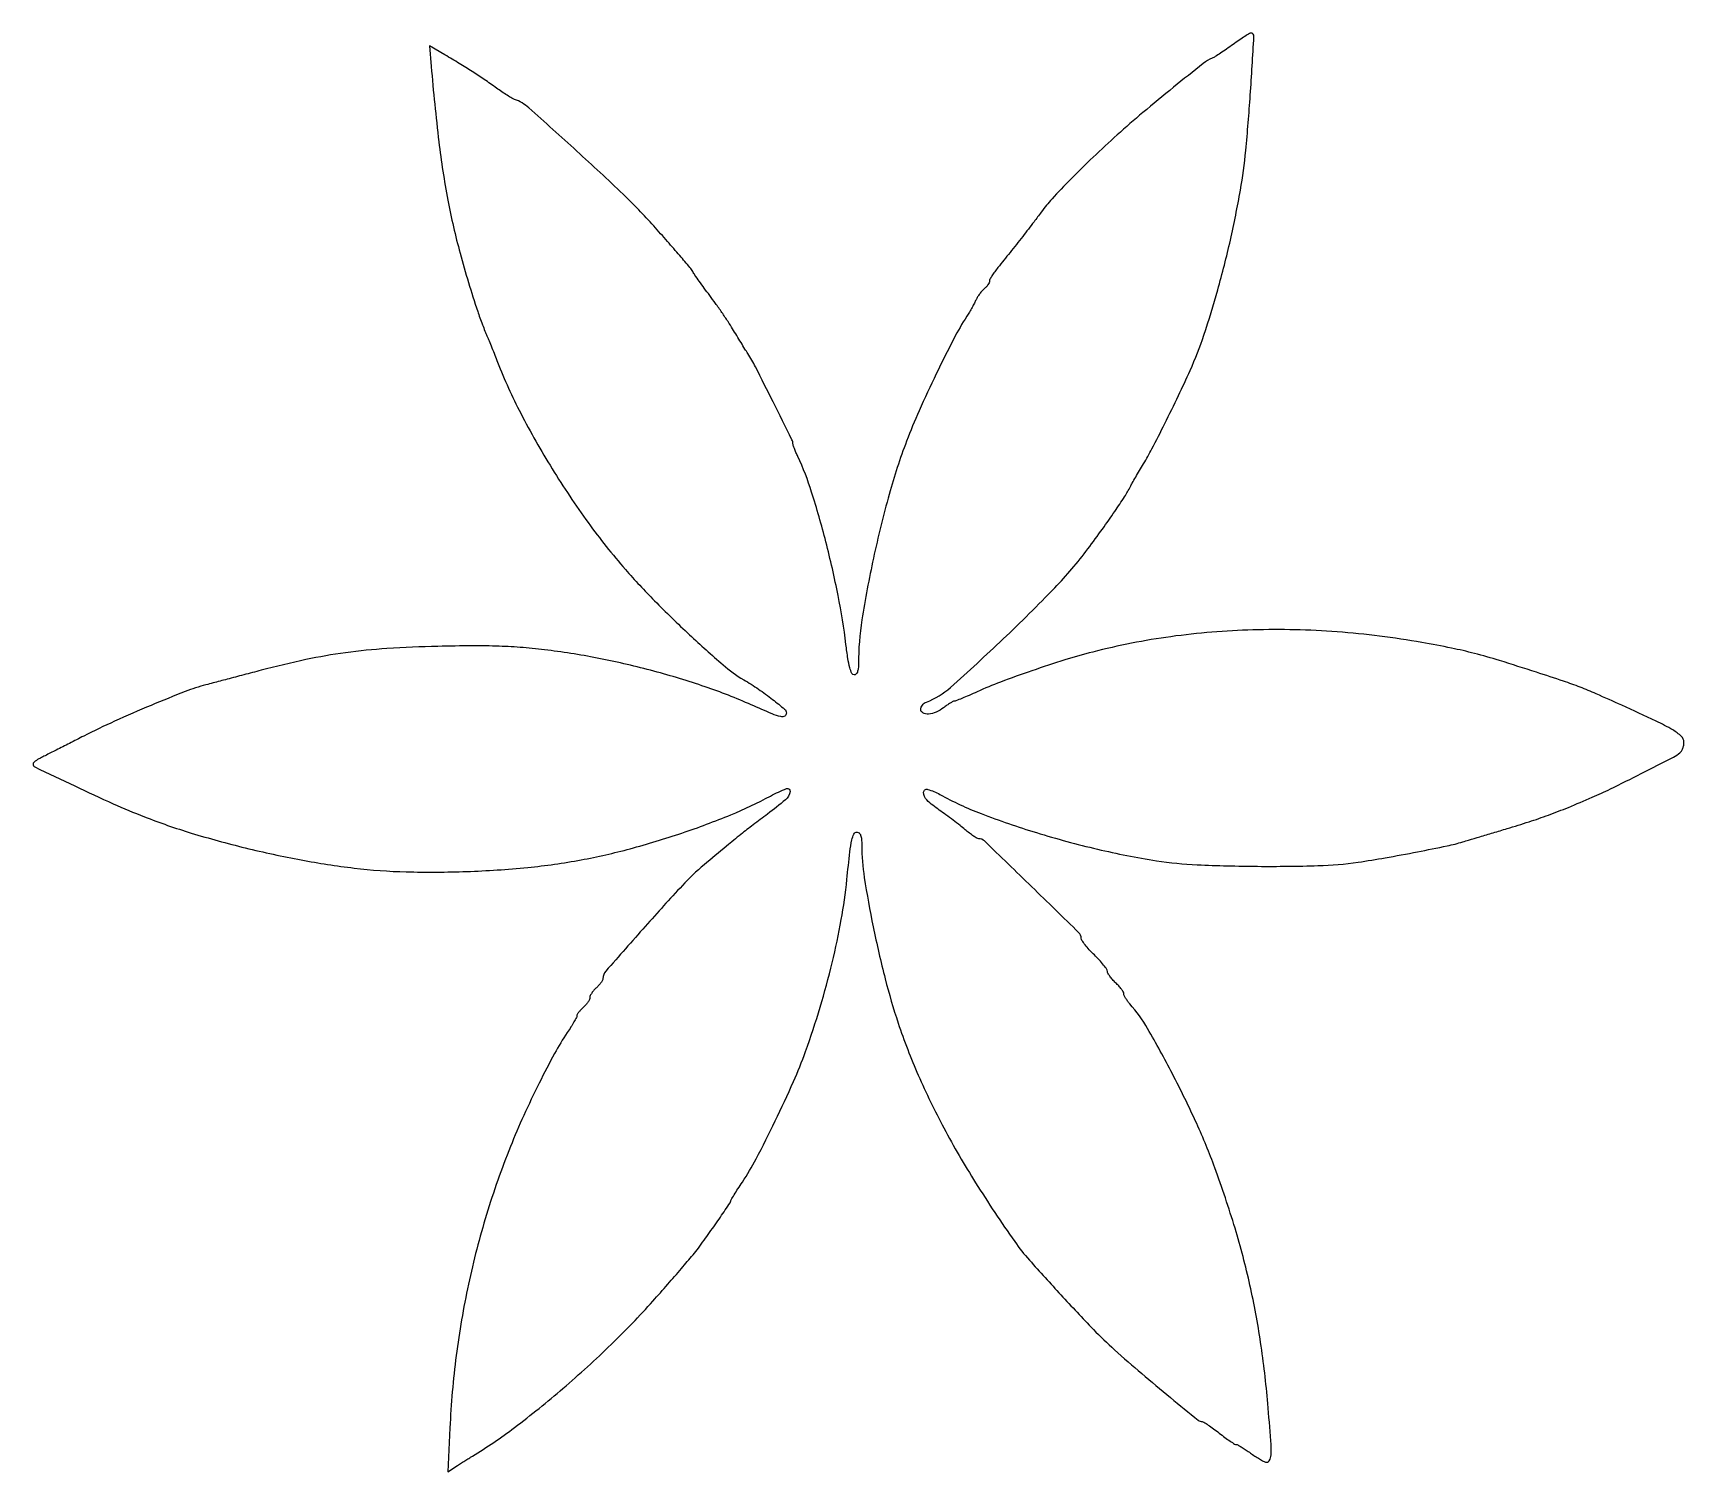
# Model space of a CAD drawing. Extents: x 0 to 504, y 0 to 439.
import ezdxf

# ---------------------------------------------------------------- set-up
doc = ezdxf.new("R2010")
doc.units = 0

msp = doc.modelspace()

# ---------------------------------------------------------------- linework, layer by layer
msp.add_lwpolyline([(366.359191, 435.494612, -0.005303), (364.388814, 434.104725, -0.00618), (362.486762, 432.827419, -0.005528), (360.854409, 431.785837, -0.03674), (360, 431.337267, 0.064922), (357.260458, 429.69634, 0.002599), (348.171743, 422.428532, 0.00513), (338.822856, 414.712762, 0.008153), (331, 407.899154, 0.007082), (323.638681, 401.082206, 0.008011), (316.774601, 394.329666, 0.008163), (311.08452, 388.357839, 0.030113), (307.789937, 384.322744, -0.00738), (305.580346, 381.350453, -0.002209), (302.126504, 376.885853, -0.00224), (298.256657, 371.974438, -0.002643), (294.5494, 367.362754, 0.014241), (293.573186, 366.088978, 0.018035), (292.748886, 364.856171, 0.016247), (292.138925, 363.792845, 0.122689), (292, 363.235199, -0.114114), (291.890896, 362.763376, -0.037554), (291.528773, 362.14471, -0.035139), (291.009712, 361.496071, -0.033247), (290.395824, 360.913542, 0.037625), (289.715257, 360.256334, 0.021728), (288.995366, 359.373706, 0.021624), (288.346211, 358.419739, 0.033663), (287.880977, 357.541097, -0.01657), (287.398965, 356.550346, -0.00653), (286.673015, 355.218322, -0.006455), (285.850464, 353.798105, -0.008021), (285.04758, 352.5, 0.023275), (281.102422, 345.663906, 0.007039), (275.751325, 334.938948, 0.007333), (270.506749, 323.624752, 0.014138), (266.700247, 314.393776, 0.023132), (261.37511, 298.139105, 0.014316), (256.563582, 278.621351, 0.014109), (253.050391, 259.833115, 0.039179), (252, 246.448784, -0.027891), (251.917436, 244.969838, -0.064835), (251.652886, 243.893574, -0.102724), (251.22682, 243.236462, -0.200323), (250.660301, 243, -0.298609), (249.978168, 243.447264, -0.037369), (249.366736, 245.201529, -0.026548), (248.775889, 248.006775, -0.008056), (248.176065, 252.313305, 0.018589), (245.773068, 267.2555, 0.013566), (242.041278, 283.653864, 0.013651), (237.704527, 298.838752, 0.03347), (233.480868, 309.651129, -0.008243), (232.913771, 310.911413, -0.010519), (232.435005, 312.091852, -0.008634), (232.074035, 313.090003, -0.082622), (232, 313.534982, 0.115736), (231.69883, 314.818661, 0.000613), (225.925453, 326.409672, 0.002164), (220.56191, 337.029656, 0.02391), (218.197119, 341.161634, -0.002888), (217.347034, 342.511985, -0.001011), (216.140148, 344.462683, -0.001004), (214.821043, 346.614088, -0.001174), (213.577854, 348.661634, 0.009555), (212.167518, 350.899049, 0.004879), (210.316218, 353.656259, 0.004846), (208.352261, 356.461772, 0.007252), (206.577854, 358.870312, -0.003615), (204.936015, 361.065293, -0.003953), (203.374825, 363.21968, -0.003703), (202.067634, 365.082948, -0.019622), (201.400274, 366.13538, 0.04284), (200.545254, 367.354788, 0.002226), (197.449231, 371.018634, 0.003514), (193.713837, 375.337549, 0.002545), (189.494209, 380.098501, 0.01905), (180.169074, 389.746601, 0.006592), (166.007279, 402.969884, 0.003233), (151.338876, 416.136354, 0.092481), (147, 418.740673, -0.042623), (146.180949, 419.127612, -0.008079), (144.765625, 419.981195, -0.008574), (143.141411, 421.036073, -0.007777), (141.5, 422.180123, 0.006324), (137.776694, 424.791354, 0.006725), (134.063587, 427.253435, 0.006426), (130.135512, 429.711833, 0.004855), (125.761639, 432.3138), (121.023279, 435.070666), (121.557848, 428.785333, 0.008342), (123.901349, 405.782887, 0.017344), (126.647369, 387.963386, 0.019493), (130.38299, 371.75837, 0.014061), (135.753284, 354, 0.005519), (136.424745, 352.057579, 0.004179), (137.202822, 349.940625, 0.004225), (137.966785, 347.96526, 0.0098), (138.581248, 346.5, -0.005227), (139.224492, 345.004613, -0.002004), (140.088785, 342.9125, -0.001984), (141.008825, 340.634122, -0.002439), (141.848734, 338.5, 0.027045), (148.897069, 322.890882, 0.018528), (158.479053, 305.970631, 0.018302), (169.486246, 289.492764, 0.023342), (180.861508, 275.19932, 0.015197), (189.734595, 265.66065, 0.010181), (200.424266, 255.279037, 0.009187), (210.641857, 246.097454, 0.044481), (216.963062, 241.53904, -0.015829), (221.478292, 238.660699, -0.015955), (225.790103, 235.509746, -0.0094), (229.451796, 232.537827, -0.22105), (230, 231.35842, -0.267937), (229.4732, 230.445929, -0.190901), (228.278523, 230.26979, -0.042257), (225.671751, 231.120196, -0.003687), (219.272138, 233.880244, 0.021249), (205.17404, 239.381865, 0.016883), (189.540397, 244.146205, 0.016543), (173.237044, 247.945686, 0.017834), (157.120539, 250.550104, 0.010615), (149.593244, 251.330601, 0.011777), (142.295725, 251.758269, 0.010053), (134.079483, 251.880533, 0.004937), (123.620539, 251.722592, 0.009702), (108.064126, 251.031798, 0.017696), (95.416654, 249.773442, 0.018639), (83.340468, 247.677704, 0.012261), (69.61662, 244.411794, -0.000061), (64.322476, 243.014617, -0.00007), (59.261967, 241.680523, -0.000063), (54.968434, 240.549851, -0.000402), (52.785821, 239.977245, 0.028883), (46.480647, 237.93307, 0.006518), (36.030586, 233.707008, 0.007117), (24.913111, 228.854282, 0.011114), (15.5, 224.330113, -0.000134), (11.123676, 222.107166, -0.000169), (7.072604, 220.052519, -0.000134), (3.672827, 218.330789, -0.001359), (2.257802, 217.619485, 0.021349), (1.398521, 217.143607, 0.029189), (0.671958, 216.639234, 0.02918), (0.141763, 216.170903, 0.19669), (0.007802, 215.854504, 0.29153), (0.600796, 214.898606, 0.001117), (12.754561, 209.087883, 0.005967), (24.48118, 203.684138, 0.011562), (34, 199.696043, 0.019707), (48.31141, 194.726438, 0.013704), (64.814961, 190.205007, 0.013509), (81.90178, 186.509755, 0.016695), (98, 184.034243, 0.023535), (113.934528, 182.882873, 0.015266), (132.411792, 182.983761, 0.015197), (151.012144, 184.220296, 0.021895), (167.342507, 186.530888, 0.019659), (182.279387, 189.928425, 0.01562), (198.111365, 194.72548, 0.01595), (213.033456, 200.296907, 0.026677), (225.136155, 206.032781, -0.032107), (230.045027, 208.294373, -0.580026), (231.122838, 207.416228, -0.176383), (229.697157, 204.886808, -0.017988), (224.225095, 200.530174, 0.003848), (219.822981, 197.224344, 0.006032), (216.094592, 194.30749, 0.004476), (211.72996, 190.742515, 0.001201), (204.860064, 185, 0.030851), (198.229729, 178.693974, 0.005703), (186.894816, 166.214507, 0.001815), (174.881576, 152.581894, 0.181636), (174, 150.235192, -0.130368), (173.874956, 149.763762, -0.028212), (173.4125, 149.050077, -0.027622), (172.76561, 148.26083, -0.023356), (172, 147.5, 0.029765), (171.234575, 146.719613, 0.032062), (170.5875, 145.872135, 0.033884), (170.133409, 145.079529, 0.113615), (170, 144.5, -0.113615), (169.866591, 143.920471, -0.033884), (169.4125, 143.127865, -0.032062), (168.765425, 142.280387, -0.029765), (168, 141.5, 0.020146), (167.234268, 140.748753, 0.024972), (166.5875, 139.988209, 0.024578), (166.118958, 139.311576, 0.14003), (166, 138.895144, -0.121751), (165.8771, 138.397906, -0.007744), (165.151806, 137.070596, -0.010996), (164.218614, 135.505235, -0.007938), (163.112532, 133.800132, 0.022889), (159.228021, 127.400738, 0.009345), (154.518221, 118.378295, 0.009193), (149.78916, 108.437175, 0.011259), (145.753242, 98.973862, 0.021149), (138.459121, 78.242686, 0.021063), (132.931284, 56.941267, 0.020991), (129.199807, 35.178415, 0.020668), (127.282223, 13.066174), (126.67494, -0.367651), (129.59176, 1.566174, -0.002124), (130.830468, 2.379874, -0.001823), (132.140485, 3.225689, -0.001836), (133.335617, 3.984992, -0.005281), (134.17231, 4.5, 0.027295), (146.996661, 13.194294, 0.014889), (161.783604, 25.155024, 0.014569), (176.511183, 38.576671, 0.018536), (189.250482, 51.831876, 0.00225), (193.76566, 56.938704, 0.002665), (197.98529, 61.806864, 0.002321), (201.504967, 65.950263, 0.016937), (203.114485, 68, 0.003598), (206.561364, 72.781468, 0.003971), (209.82614, 77.457957, 0.00091), (212.830366, 81.852018, 0.150594), (213, 82.40246, -0.137307), (213.082229, 82.69625, -0.001955), (214.045899, 84.269011, -0.005251), (215.195898, 86.086544, -0.003417), (216.560507, 88.162716, 0.026925), (220.759341, 95.256163, 0.007483), (226.563594, 106.806463, 0.007845), (232.149394, 118.826906, 0.018485), (235.83825, 128, 0.013394), (240.310027, 141.557693, 0.013993), (243.978967, 155.140195, 0.014596), (246.733565, 168.279505, 0.018773), (248.454723, 180.5, -0.002579), (249.375055, 189.025282, -0.024595), (249.965137, 192.638703, -0.06832), (250.612826, 194.427024, -0.278613), (251.561273, 195, -0.190775), (252.207104, 194.744276, -0.118552), (252.660227, 194.053797, -0.065521), (252.923145, 192.843406, -0.020763), (253, 190.993418, 0.039086), (253.774342, 181.103037, 0.011461), (256.492282, 166.097531, 0.011909), (260.144376, 150.208444, 0.018404), (264.125636, 136.696919, 0.022187), (270.26592, 120.758149, 0.01943), (278.047237, 104.688312, 0.01779), (287.74893, 87.95321, 0.012871), (299.683776, 70, 0.028631), (304.182475, 64.317896, 0.004457), (313.802389, 53.693899, 0.005023), (323.69285, 43.178862, 0.019277), (330.156739, 36.943526, 0.005489), (338.452072, 29.699072, 0.004929), (347.205283, 22.370524, 0.001166), (355.716393, 15.419378, 0.172305), (356.897229, 15, -0.140195), (357.404849, 14.854814, -0.008231), (358.767056, 13.974726, -0.011925), (360.367477, 12.846797, -0.008467), (362.109269, 11.509706, 0.008294), (363.850727, 10.17191, 0.011675), (365.450135, 9.041835, 0.008019), (366.811635, 8.158115, 0.137814), (367.316722, 8.009706, -0.118807), (367.796651, 7.887983, -0.01212), (368.82862, 7.311917, -0.014599), (370.03796, 6.549387, -0.011149), (371.316722, 5.647882, 0.012145), (372.663847, 4.702196, 0.011519), (374.078975, 3.805603, 0.011549), (375.366732, 3.070655, 0.039222), (376.25, 2.679267, 0.351864), (377.406414, 3.085681, 0.129928), (377.949416, 4.855085, 0.028895), (377.870105, 9.159889, 0.00231), (376.951652, 20.5, 0.015489), (374.766412, 39.187174, 0.018377), (371.512802, 56.656716, 0.01812), (366.940207, 74.046802, 0.014321), (360.78407, 92.5, 0.019416), (355.239737, 106.008673, 0.012515), (347.828078, 121.222862, 0.011567), (340.277619, 134.995378, 0.049869), (334.825051, 142.564451, -0.022159), (334.126456, 143.429025, -0.024946), (333.536109, 144.31952, -0.025308), (333.11507, 145.118613, -0.10901), (333, 145.640137, 0.136805), (332.851581, 146.172435, 0.023969), (332.265625, 147.044231, 0.024437), (331.457159, 148.026661, 0.019798), (330.5, 149, -0.02192), (329.542944, 149.981531, -0.026206), (328.734375, 150.988523, -0.026405), (328.153749, 151.89171, -0.130367), (328, 152.471366, 0.154048), (327.799139, 153.10784, 0.015144), (326.825, 154.411657, 0.018013), (325.532028, 155.922104, 0.013326), (324, 157.5, -0.014347), (322.46808, 159.084241, -0.019085), (321.175, 160.613988, -0.016628), (320.208381, 161.938798, -0.150389), (320, 162.615935, 0.201874), (319.295606, 164.289474, 0.000863), (304.884939, 178.327031, 0.000888), (290.442828, 192.296995, 0.194137), (288.700473, 193, -0.132201), (288.166508, 193.143693, -0.015106), (287.097667, 193.807812, -0.0174), (285.854896, 194.696866, -0.013346), (284.559116, 195.75, 0.010301), (283.000763, 197.032376, 0.00474), (280.921747, 198.640822, 0.004692), (278.702093, 200.29209, 0.00648), (276.677101, 201.729392, -0.037652), (272.859328, 204.813961, -0.216051), (271.893614, 207.160667, -0.488421), (273.142634, 208.06552, -0.056631), (276.845708, 206.522201, 0.035745), (289.425886, 200.652515, 0.016999), (306.335821, 194.83957, 0.01645), (324.943063, 189.805602, 0.019027), (342.962913, 186.27893, 0.027881), (355.406927, 185.037022, 0.009101), (373.85758, 184.566061, 0.00905), (392.27118, 184.76461, 0.028961), (404.5, 185.82861, 0.007324), (412.81561, 187.164971, 0.004454), (422.605273, 188.975716, 0.00384), (431.704484, 190.815358, 0.021708), (436.5, 192.042802, -0.0008), (438.259763, 192.572516, -0.000128), (441.703125, 193.602057, -0.000141), (445.760024, 194.812664, -0.000124), (450, 196.075452, 0.006507), (456.709821, 198.167441, 0.00925), (462.612271, 200.213885, 0.008706), (468.696699, 202.57138, 0.004905), (476, 205.632286, 0.012997), (481.538152, 208.190158, 0.00283), (490.942853, 212.900532, 0.00124), (500.787449, 217.931876, 0.052997), (502.75, 219.22005, 0.084787), (503.229184, 219.772068, 0.04419), (503.632812, 220.59211, 0.04227), (503.907637, 221.531618, 0.050064), (504, 222.451755, 0.21041), (503.214565, 224.235561, 0.051254), (500.572515, 226.197909, 0.024029), (495.510479, 228.887339, 0.003554), (485, 233.748582, 0.002986), (477.222704, 237.222938, 0.011268), (472.291699, 239.259226, 0.01112), (467.242649, 241.084286, 0.002853), (459, 243.80584, 0.003483), (447.643356, 247.396635, 0.011287), (440.039074, 249.556119, 0.013298), (433.024399, 251.180289, 0.00649), (424, 252.896734, 0.024958), (398.120862, 256.150447, 0.026022), (372.406067, 256.745441, 0.026637), (347.364827, 254.683458, 0.029359), (323.5, 249.991727, 0.012339), (314.996957, 247.569659, 0.007283), (304.963139, 244.28083, 0.007255), (295.329139, 240.809775, 0.016756), (288.224958, 237.857693, -0.003781), (285.768057, 236.761163, -0.005476), (283.580253, 235.832916, -0.00294), (281.72081, 235.080659, -0.087192), (281.224958, 234.977764, 0.116511), (280.809751, 234.866136, 0.013876), (279.978581, 234.387624, 0.015953), (279.010359, 233.750473, 0.012469), (278, 233, -0.063591), (275.706063, 231.634938, -0.085944), (273.365137, 231.066261, -0.137018), (271.677188, 231.418091, -0.28025), (271, 232.531385, -0.101166), (271.129897, 233.166816, -0.066812), (271.512282, 233.809506, -0.063396), (272.077224, 234.36175, -0.070366), (272.743937, 234.731981, 0.090519), (280.077948, 239.197822, 0.007935), (296.166186, 253.987542, 0.011163), (311.923776, 269.62477, 0.031035), (322.025117, 281.5, 0.004377), (326.475557, 287.55224, 0.006518), (330.25343, 292.931594, 0.007203), (333.22341, 297.417426, 0.023531), (335.002156, 300.5, -0.009863), (335.588896, 301.584225, -0.002293), (336.618621, 303.38125, -0.002365), (337.823387, 305.439062, -0.002316), (339.056033, 307.5, 0.01663), (341.581185, 312.010176, 0.003855), (345.514649, 319.764682, 0.004159), (349.670609, 328.293974, 0.005794), (353.237414, 336, 0.024616), (357.450027, 346.775118, 0.012831), (361.683127, 360.566737, 0.01221), (365.530022, 375.776572, 0.012595), (368.58618, 391, 0.019218), (370.231053, 403.155656, 0.007503), (371.603395, 420.047678, 0.00165), (372.729813, 437.972462, 0.431738), (371.761625, 439, 0.141223), (371.399352, 438.895595, 0.003597), (369.950572, 437.970292, 0.007396), (368.260624, 436.837893, 0.004947)], format="xyb", close=True)

doc.saveas('drawing.dxf')
